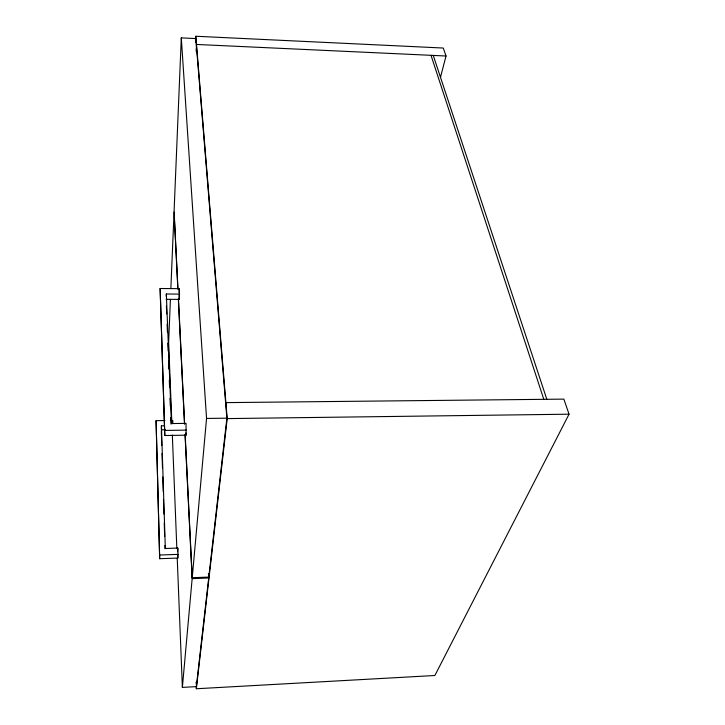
<?xml version="1.0" encoding="UTF-8"?>
<svg xmlns="http://www.w3.org/2000/svg" width="725" height="725" viewBox="0 0 725 725"><rect width="100%" height="100%" fill="white"/><g stroke="black" fill="none" stroke-linecap="round" stroke-linejoin="round"><path stroke-width="1.09" d="M164.91 420.554L156.074 420.663L159.672 558.694L177.806 558.069L178.051 554.38L177.797 548.073L165.327 548.49L161.43 425.847L164.539 425.802M179.519 294.105L179.238 288.659L160.125 288.505L164.802 435.517L186.053 435.19L186.053 423.364L171.444 423.554L166.333 294.015L179.519 294.105L179.247 299.389L166.134 299.316M161.322 428.819L161.43 425.847M166.252 296.135L166.333 294.015M159.672 558.694L156.074 420.663M164.802 435.517L160.125 288.505M170.411 299.606L168.635 342.254L171.743 420.337M170.873 288.378L174.054 212.062L177.852 288.994M185.147 434.42L192.234 577.716L208.809 577.091L226.889 418.18L195.813 38.57L181.295 37.881L174.091 211.011L177.942 288.867M172.487 423.427L172.632 420.446L170.42 420.482M179.03 292.891L179.238 288.659M195.514 41.887L195.813 36.25L443.283 48.04L446.029 56.015L440.419 77.539M195.632 41.959L195.75 39.703M196.122 51.23L196.303 47.841M196.375 46.563L196.493 44.452L446.029 56.015M177.552 551.779L177.797 548.073M208.428 573.484L208.709 577.997L196.348 686.629L182.374 687.4L192.152 578.632L185.056 434.946M192.234 577.716L206.552 418.443L181.295 37.881M225.511 405.991L225.883 402.62L563.869 399.122L569.043 414.192L434.873 675.501L196.348 688.75L196.239 686.548M196.348 688.75L227.197 418.597L195.813 36.25M192.152 578.632L208.709 577.997M159.826 555.006L178.051 554.38M161.276 429.816L165.409 429.753M165.01 430.433L186.388 430.124M206.552 418.443L226.889 418.18M227.197 418.597L569.043 414.192M433.269 55.426L546.822 399.294M431.013 55.327L543.804 399.33M208.601 573.702L208.809 577.091M179.03 295.039L179.247 299.389M185.935 432.943L186.053 435.19M178.45 299.017L184.639 424.261M178.35 299.171L184.494 423.627M196.131 682.116L196.239 684.373M172.632 420.446L172.758 423.59M177.679 554.924L177.806 558.069M172.333 435.045L176.828 548.209M177.235 558.395L182.374 687.4M166.397 306.059L166.705 313.934M167.103 324.057L167.412 331.932M167.847 343.179L168.155 351.045M168.553 361.168L168.862 369.043M169.297 380.29L169.568 387.041M170.003 398.288L170.312 406.163M170.756 417.41L171.018 424.152M161.312 430.94L161.775 445.531M162.028 453.388L162.491 467.987M162.772 476.968L163.234 491.568M163.478 499.425L163.941 514.025M164.231 523.006L164.657 536.473M164.938 545.454L165.046 548.825"/></g></svg>
